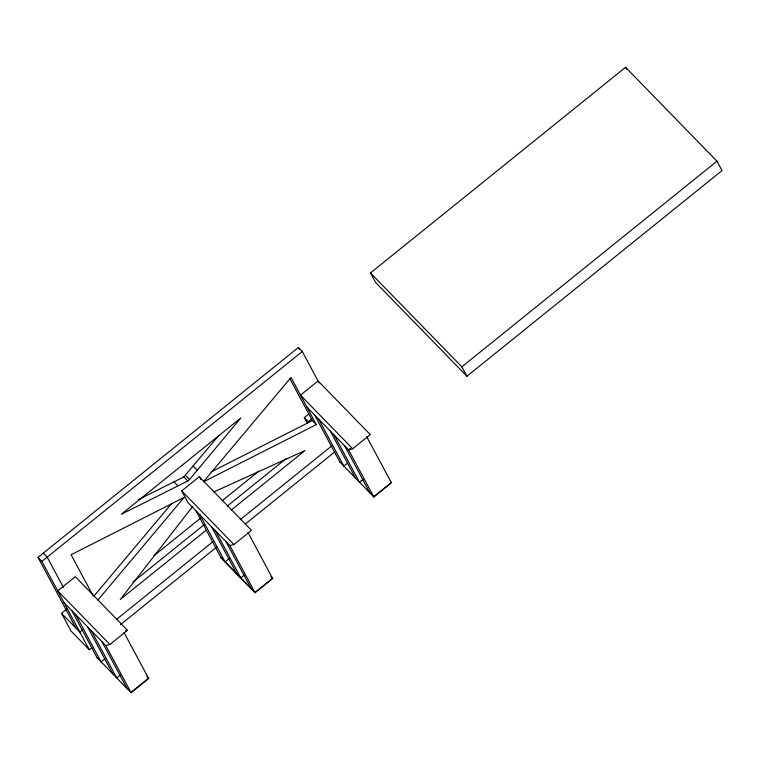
<?xml version="1.0" encoding="UTF-8"?>
<svg xmlns="http://www.w3.org/2000/svg" width="760" height="760" viewBox="0 0 760 760"><rect width="100%" height="100%" fill="white"/><g stroke="black" fill="none" stroke-linecap="round" stroke-linejoin="round"><path stroke-width="1.14" d="M192.784 506.331L120.279 599.488L206.178 530.242M138.234 499.709L183.834 476.938L218.814 435.47M189.516 479.541L240.863 417.895L121.239 514.339L187.758 480.966L189.516 479.541L185.601 475.522M93.984 596.049L171.713 503.443M97.897 600.067L184.015 497.477L71.107 554.753L93.081 595.736M370.481 272.954L625.565 67.307L716.946 161.186L722 170.611L466.916 376.257L375.535 282.378L370.481 272.954L461.861 366.833L466.916 376.257M75.905 628.083L38 557.384L298.366 347.491L302.28 351.51L319.124 382.926M91.931 647.653L89.3 649.771L41.914 561.412L302.28 351.51M272.716 578.503L255.056 592.733L229.852 545.556L188.034 502.683L181.716 490.894L199.3 476.719L251.522 530.356L233.928 544.54L229.805 545.594M89.3 649.771L71.022 631L61.541 613.329L66.823 609.073M307.477 423.5L304.313 417.61L308.712 414.067M311.752 418.798L308.227 421.638L304.313 417.61M153.548 556.035L200.678 518.035M221.939 500.897L258.903 471.095M132.99 582.056L204.107 524.723M227.192 506.112L286.301 458.46M82.46 629.973L79.819 632.101L61.541 613.329M231.116 510.131L304.998 450.566L213.598 492.053M116.365 619.514L213.417 541.281M240.217 519.669L331.712 445.911M120.451 624.663L216.571 547.172M245.223 524.067L334.875 451.801M350.331 448.428L348.574 449.844L373.844 496.973L391.428 482.79L366.709 436.686M109.924 644.508L127.518 630.325L75.306 576.688L57.712 590.862L109.924 644.508L105.802 645.563L64.03 602.651M352.697 448.789L370.291 434.606L318.07 380.969L300.476 395.152L352.697 448.789L348.574 449.844L306.793 406.933M461.861 366.833L716.946 161.186M105.44 658.303L101.042 661.846L75.772 614.716M229.491 558.296L225.093 561.839L199.823 514.71M347.339 463.296L343.815 466.127L318.544 418.998M120.232 675.098L116.707 677.939L91.438 630.809M244.283 575.092L240.758 577.933L215.488 530.803M362.995 479.389L359.48 482.22L334.21 435.09M130.948 692.455L148.532 678.271M254.933 592.496L272.526 578.312L270.873 576.612M373.711 496.736L391.305 482.552M97.004 657.59L131.071 692.692L148.666 678.509L123.946 632.406M211.052 471.969L312.36 420.584L316.274 424.602L203.366 481.878L291.004 377.473L316.274 424.602M125.457 630.857L127.518 630.325M339.777 461.871L373.844 496.973M193.135 466.07L197.049 470.098M183.834 476.938L187.758 480.966M173.784 481.678L177.697 485.697M181.716 490.894L233.928 544.54M220.989 557.631L255.123 592.686L221.122 557.869L195.909 510.692M43.282 553.137L47.196 557.156L63.431 587.433M38 557.384L41.914 561.412M146.88 676.571L148.666 678.509M625.565 67.307L626.582 69.198M298.366 347.491L299.478 349.581M344.651 445.825L369.92 492.945M330.296 431.072L355.566 478.202M314.63 414.979L339.901 462.108M289.835 378.575L312.36 420.584M247.988 532.399L272.65 578.55M199.3 476.719L200.887 479.664M225.939 541.528L251.208 588.658M211.575 526.784L236.844 573.904M105.802 645.563L131.071 692.692M101.887 641.535L127.157 688.664M87.523 626.791L112.793 673.911M71.858 610.698L97.128 657.818"/></g></svg>
